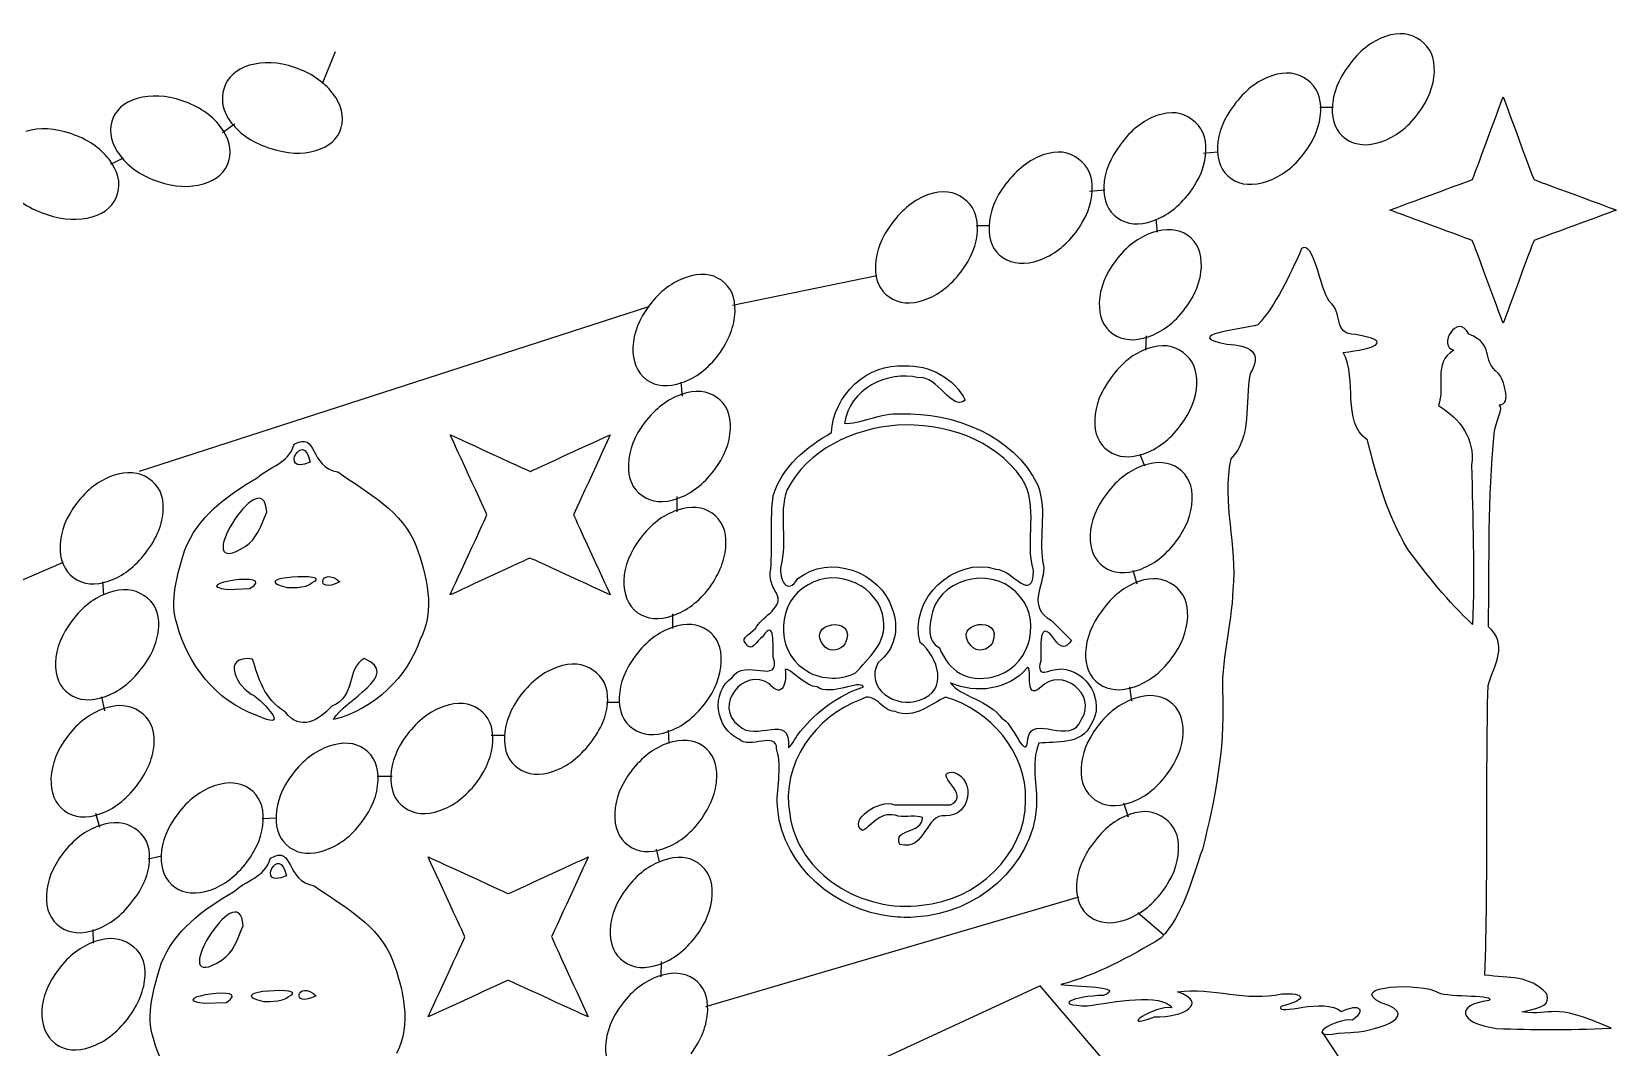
# Model space of a CAD drawing. Extents: x 0 to 11.4, y 1.1 to 23.5.
# Drawn here: x 5.88 to 11.42, y 19.95 to 23.5 of the extents above; entities that cross this region are included whole.
import ezdxf

# ---------------------------------------------------------------- set-up
doc = ezdxf.new("R2010")
doc.units = 0
doc.layers.add('White_Bulbs', color=7, linetype='CONTINUOUS')

msp = doc.modelspace()

# ---------------------------------------------------------------- linework, layer by layer
at = {"layer": 'White_Bulbs', "color": 7}
for points in [[(6.937475, 23.433154), (6.892191, 23.321973)], [(10.379434, 23.240441), (10.427086, 23.240441)], [(6.544293, 23.151645), (6.586121, 23.181989), (6.586121, 23.181989), (6.585056, 23.179831)], [(6.154113, 23.041012), (6.198673, 23.063297)], [(9.972685, 23.078759), (10.022039, 23.083865)], [(9.574446, 22.946009), (9.627204, 22.951115)], [(9.177909, 22.826875), (9.225562, 22.826875)], [(9.805902, 22.849), (9.811007, 22.803048)], [(8.326972, 22.54776), (8.830727, 22.651577)], [(6.254436, 21.967404), (8.034415, 22.54278)], [(9.771864, 22.44054), (9.770162, 22.391184)], [(8.151679, 22.229502), (8.146573, 22.278857)], [(9.74974, 22.026974), (9.766758, 21.986129)], [(8.132958, 21.826147), (8.132958, 21.878907)], [(5.433785, 21.41088), (5.988596, 21.649148)], [(9.725913, 21.621917), (9.739528, 21.574264)], [(6.124746, 21.581072), (6.12815, 21.53512)], [(6.563324, 21.554329), (6.640282, 21.557448)], [(8.117641, 21.417687), (8.117641, 21.468745)], [(9.714, 21.213457), (9.720807, 21.164102)], [(6.121342, 21.179419), (6.131553, 21.130064)], [(7.886186, 21.160698), (7.930435, 21.160698)], [(7.482842, 21.044967), (7.532196, 21.044967)], [(8.105728, 21.016036), (8.102325, 21.061986)], [(7.084603, 20.902006), (7.137361, 20.902006)], [(6.10092, 20.772661), (6.114535, 20.723305)], [(9.693578, 20.808401), (9.708894, 20.759046), (9.708894, 20.759046), (9.707192, 20.760748)], [(6.682961, 20.753939), (6.732315, 20.755641)], [(6.284722, 20.612681), (6.330673, 20.622892)], [(8.071691, 20.602469), (8.061479, 20.646719)], [(9.535303, 20.478229), (8.231667, 20.095298)], [(9.834028, 20.34567), (9.743259, 20.424236)], [(6.090708, 20.365903), (6.09241, 20.318249)], [(8.076796, 20.200817), (8.078498, 20.253577)], [(6.480687, 20.107842), (6.557644, 20.110962)], [(10.485, 19.860659), (10.388391, 20.006464)], [(10.442798, 20.003264), (10.486462, 20.006271)]]:
    msp.add_lwpolyline(points, dxfattribs=at)
for points in [[(6.63885, 23.386246)], [(10.779352, 23.362609)], [(6.246176, 23.270105)], [(10.38219, 23.225145)], [(9.980974, 23.086278)], [(9.583811, 22.948814)], [(9.182596, 22.809948)], [(9.96513, 22.681226)], [(10.9664, 22.628849)], [(8.33534, 22.524855)], [(9.949125, 22.27204)], [(8.319334, 22.115669)], [(6.850057, 21.999322)], [(6.337368, 21.833328)], [(6.698939, 21.824939)], [(9.93328, 21.866988)], [(8.303489, 21.710617)], [(7.759626, 21.599714)], [(6.857515, 21.578041)], [(6.954348, 21.580804)], [(9.917274, 21.457802)], [(6.321362, 21.424142)], [(8.649938, 21.352984)], [(9.159724, 21.358037)], [(8.287484, 21.30143)], [(8.755852, 21.262352)], [(9.237882, 21.249405)], [(7.890321, 21.163966)], [(8.980118, 21.167615)], [(6.764223, 21.125652)], [(8.563485, 21.058035)], [(9.901431, 21.052748)], [(6.305518, 21.019089)], [(7.489106, 21.025101)], [(9.359107, 21.03372)], [(7.087891, 20.886234)], [(8.271639, 20.896377)], [(6.686674, 20.747367)], [(8.91185, 20.66235)], [(6.289512, 20.609904)], [(9.885424, 20.643562)], [(6.76742, 20.552836)], [(8.255633, 20.487191)], [(8.988731, 20.450771)], [(8.880905, 20.411612)], [(6.616302, 20.378452)], [(6.273667, 20.20485)], [(7.73869, 19.398378), (8.0401, 19.416866), (7.139509, 19.011116), (7.367861, 19.023824), (6.586999, 18.593438), (8.126797, 19.099759), (7.979537, 19.138309), (8.894405, 19.453148), (8.730413, 19.525774), (9.65968, 19.867498), (9.401316, 20.168873)], [(6.774877, 20.131554)], [(6.87171, 20.134317)], [(7.682642, 20.124146)], [(8.23979, 20.082139)]]:
    msp.add_lwpolyline(points, close=True, dxfattribs=at)
for points in [[(10.60831, 23.486884), (10.559678, 23.470052), (10.517045, 23.436268), (10.480413, 23.385536)], [(10.731679, 23.472503), (10.698065, 23.498922), (10.656942, 23.503717), (10.60831, 23.486884)], [(10.779352, 23.362609), (10.781293, 23.412208), (10.765401, 23.448839), (10.731679, 23.472503)], [(6.63885, 23.386246), (6.591254, 23.372168), (6.561659, 23.345362), (6.550068, 23.305829)], [(6.795984, 23.378564), (6.738824, 23.397763), (6.686447, 23.400323), (6.63885, 23.386246)], [(6.929045, 23.288775), (6.897497, 23.329435), (6.853144, 23.359365), (6.795984, 23.378564)], [(10.480413, 23.385536), (10.443889, 23.337558), (10.424656, 23.28877), (10.422716, 23.239172)], [(10.211147, 23.34942), (10.159812, 23.331653), (10.115829, 23.297402), (10.079198, 23.24667)], [(10.334517, 23.33504), (10.300903, 23.361459), (10.259779, 23.366253), (10.211147, 23.34942)], [(10.38219, 23.225145), (10.384131, 23.274744), (10.368239, 23.311375), (10.334517, 23.33504)], [(10.721656, 23.216245), (10.758181, 23.264223), (10.777412, 23.313011), (10.779352, 23.362609)], [(6.246176, 23.270105), (6.198579, 23.256026), (6.168984, 23.229221), (6.157393, 23.189688)], [(6.40331, 23.262423), (6.346151, 23.281622), (6.293773, 23.284182), (6.246176, 23.270105)], [(6.536371, 23.172634), (6.504823, 23.213294), (6.460469, 23.243224), (6.40331, 23.262423)], [(6.550068, 23.305829), (6.535832, 23.265514), (6.544488, 23.225026), (6.576035, 23.184366)], [(6.958977, 23.168485), (6.970569, 23.208018), (6.960592, 23.248114), (6.929045, 23.288775)], [(10.966411, 23.131786), (10.995563, 23.210973), (11.019591, 23.27576), (11.019802, 23.275758)], [(11.019802, 23.275758), (11.020022, 23.275756), (11.044046, 23.210932), (11.073202, 23.131702)], [(9.809931, 23.210553), (9.761299, 23.193721), (9.718667, 23.159938), (9.682035, 23.109206)], [(9.933301, 23.196173), (9.899687, 23.222592), (9.858564, 23.227386), (9.809931, 23.210553)], [(10.079198, 23.24667), (10.042673, 23.198692), (10.023441, 23.149904), (10.021501, 23.100306)], [(10.324493, 23.078781), (10.361017, 23.126759), (10.38025, 23.175547), (10.38219, 23.225145)], [(10.422716, 23.239172), (10.420776, 23.189574), (10.436667, 23.152942), (10.470389, 23.129277)], [(10.593922, 23.11903), (10.642553, 23.135862), (10.685131, 23.168268), (10.721656, 23.216245)], [(6.014603, 23.147454), (5.957443, 23.166653), (5.905065, 23.169213), (5.857468, 23.155136)], [(6.157393, 23.189688), (6.145801, 23.150155), (6.155779, 23.110058), (6.187327, 23.069398)], [(6.566304, 23.052344), (6.577895, 23.091877), (6.567917, 23.131973), (6.536371, 23.172634)], [(6.576035, 23.184366), (6.607582, 23.143705), (6.653257, 23.114167), (6.713061, 23.09575)], [(6.870195, 23.088069), (6.917792, 23.102147), (6.947386, 23.128952), (6.958977, 23.168485)], [(9.980974, 23.086278), (9.982914, 23.135877), (9.967023, 23.172508), (9.933301, 23.196173)], [(6.147663, 23.057666), (6.116116, 23.098327), (6.071762, 23.128256), (6.014603, 23.147454)], [(6.713061, 23.09575), (6.77022, 23.076551), (6.822598, 23.073991), (6.870195, 23.088069)], [(9.682035, 23.109206), (9.645511, 23.061228), (9.626278, 23.01244), (9.624338, 22.962842)], [(10.021501, 23.100306), (10.019561, 23.050708), (10.035452, 23.014076), (10.069173, 22.990412)], [(10.470389, 23.129277), (10.504112, 23.105614), (10.545289, 23.102197), (10.593922, 23.11903)], [(10.912825, 22.987228), (10.913138, 22.98755), (10.937258, 23.052599), (10.966411, 23.131786)], [(11.073202, 23.131702), (11.112551, 23.024781), (11.126615, 22.987411), (11.127767, 22.986717)], [(6.177596, 22.937376), (6.189188, 22.976909), (6.17921, 23.017006), (6.147663, 23.057666)], [(6.187327, 23.069398), (6.218874, 23.028737), (6.263227, 22.998807), (6.320386, 22.979609)], [(6.477521, 22.971928), (6.525118, 22.986006), (6.554712, 23.012811), (6.566304, 23.052344)], [(9.412769, 23.07309), (9.364137, 23.056258), (9.320154, 23.022007), (9.28082, 22.970339)], [(9.536138, 23.058709), (9.502524, 23.085128), (9.461401, 23.089923), (9.412769, 23.07309)], [(9.583811, 22.948814), (9.585751, 22.998413), (9.56986, 23.035044), (9.536138, 23.058709)], [(9.923277, 22.939914), (9.959802, 22.987892), (9.979034, 23.03668), (9.980974, 23.086278)], [(10.196757, 22.981566), (10.24539, 22.998398), (10.287968, 23.030804), (10.324493, 23.078781)], [(10.069173, 22.990412), (10.102896, 22.966747), (10.145424, 22.963798), (10.196757, 22.981566)], [(10.768286, 22.933656), (10.847461, 22.9628), (10.912504, 22.986908), (10.912825, 22.987228)], [(11.127767, 22.986717), (11.128621, 22.986207), (11.19366, 22.962132), (11.272297, 22.933223)], [(5.794653, 22.953256), (5.8262, 22.912595), (5.871875, 22.883057), (5.93168, 22.864641)], [(6.088814, 22.85696), (6.136411, 22.871037), (6.166005, 22.897842), (6.177596, 22.937376)], [(6.320386, 22.979609), (6.377546, 22.96041), (6.429924, 22.95785), (6.477521, 22.971928)], [(9.011554, 22.934223), (8.962921, 22.917391), (8.920289, 22.883609), (8.883657, 22.832876)], [(9.134922, 22.919842), (9.101308, 22.946261), (9.060185, 22.951056), (9.011554, 22.934223)], [(9.28082, 22.970339), (9.244295, 22.922361), (9.225063, 22.873573), (9.223123, 22.823975)], [(9.526114, 22.80245), (9.562638, 22.850428), (9.581871, 22.899216), (9.583811, 22.948814)], [(9.624338, 22.962842), (9.622398, 22.913244), (9.638289, 22.876612), (9.672011, 22.852947)], [(9.795543, 22.8427), (9.844175, 22.859532), (9.886754, 22.891938), (9.923277, 22.939914)], [(10.624333, 22.880278), (10.624335, 22.880497), (10.689109, 22.904511), (10.768286, 22.933656)], [(11.272297, 22.933223), (11.350934, 22.904315), (11.415272, 22.880491), (11.415271, 22.880278)], [(9.182596, 22.809948), (9.184536, 22.859547), (9.168645, 22.896178), (9.134922, 22.919842)], [(10.76731, 22.827334), (10.688675, 22.85624), (10.624334, 22.880064), (10.624333, 22.880278)], [(11.415271, 22.880278), (11.415268, 22.880058), (11.350931, 22.85624), (11.272296, 22.827334)], [(5.93168, 22.864641), (5.988839, 22.845442), (6.041217, 22.842882), (6.088814, 22.85696)], [(8.883657, 22.832876), (8.847133, 22.784898), (8.827901, 22.73611), (8.82596, 22.686512)], [(9.223123, 22.823975), (9.221183, 22.774377), (9.237074, 22.737746), (9.270796, 22.714082)], [(9.672011, 22.852947), (9.705733, 22.829284), (9.746911, 22.825867), (9.795543, 22.8427)], [(9.917457, 22.79112), (9.883735, 22.814784), (9.842558, 22.818201), (9.793925, 22.801368)], [(10.911835, 22.77384), (10.910981, 22.774361), (10.845947, 22.798427), (10.76731, 22.827334)], [(11.272296, 22.827334), (11.193659, 22.798428), (11.128618, 22.774354), (11.127759, 22.773835)], [(9.124899, 22.663584), (9.161423, 22.711562), (9.180656, 22.76035), (9.182596, 22.809948)], [(9.39838, 22.705236), (9.447012, 22.722068), (9.48959, 22.754473), (9.526114, 22.80245)], [(9.793925, 22.801368), (9.745293, 22.784536), (9.702715, 22.75213), (9.666191, 22.704153)], [(9.96513, 22.681226), (9.96707, 22.730824), (9.95118, 22.767456), (9.917457, 22.79112)], [(10.411636, 22.561934), (10.379111, 22.608032), (10.358434, 22.776393), (10.315622, 22.745594)], [(10.9664, 22.628849), (10.927216, 22.735312), (10.912978, 22.773147), (10.911835, 22.77384)], [(11.127759, 22.773835), (11.126591, 22.773137), (11.112673, 22.736134), (11.073194, 22.628846)], [(9.270796, 22.714082), (9.30722, 22.691352), (9.349748, 22.688403), (9.39838, 22.705236)], [(10.315622, 22.745594), (10.273294, 22.648917), (10.223838, 22.546192), (10.162511, 22.478921)], [(8.287666, 22.634748), (8.253945, 22.658413), (8.212768, 22.661829), (8.164136, 22.644997)], [(8.82596, 22.686512), (8.82402, 22.636914), (8.839911, 22.600283), (8.873634, 22.576618)], [(8.997165, 22.56637), (9.045797, 22.583202), (9.088375, 22.615607), (9.124899, 22.663584)], [(9.666191, 22.704153), (9.629666, 22.656175), (9.610434, 22.607387), (9.608494, 22.557789)], [(9.907434, 22.534862), (9.943958, 22.58284), (9.96319, 22.631628), (9.96513, 22.681226)], [(8.164136, 22.644997), (8.115503, 22.628165), (8.072925, 22.595759), (8.0364, 22.547781)], [(8.33534, 22.524855), (8.33728, 22.574453), (8.321388, 22.611084), (8.287666, 22.634748)], [(11.019802, 22.484798), (11.019583, 22.484801), (10.995558, 22.549619), (10.9664, 22.628849)], [(11.073194, 22.628846), (11.044042, 22.549621), (11.020016, 22.484799), (11.019802, 22.484798)], [(8.0364, 22.547781), (7.999875, 22.499804), (7.980643, 22.451016), (7.978703, 22.401417)], [(8.873634, 22.576618), (8.907356, 22.552953), (8.948533, 22.549537), (8.997165, 22.56637)], [(9.608494, 22.557789), (9.606554, 22.50819), (9.622445, 22.471559), (9.656167, 22.447895)], [(10.503672, 22.445759), (10.42241, 22.444337), (10.463492, 22.522473), (10.411636, 22.561934)], [(8.277481, 22.374358), (8.314113, 22.425091), (8.3334, 22.475257), (8.33534, 22.524855)], [(9.779698, 22.437646), (9.828331, 22.454479), (9.870909, 22.486884), (9.907434, 22.534862)], [(10.900442, 22.4465), (10.858483, 22.525526), (10.790145, 22.403186), (10.846951, 22.390176)], [(9.656167, 22.447895), (9.689889, 22.424231), (9.731066, 22.420814), (9.779698, 22.437646)], [(10.162511, 22.478921), (10.109411, 22.463448), (9.889089, 22.443955), (10.05423, 22.411394)], [(10.460869, 22.382425), (10.569023, 22.395006), (10.641655, 22.42148), (10.503672, 22.445759)], [(11.004135, 22.308953), (10.938395, 22.360698), (10.994236, 22.408425), (10.900442, 22.4465)], [(7.978703, 22.401417), (7.976763, 22.35182), (7.9926, 22.313811), (8.026214, 22.287391)], [(8.149746, 22.277144), (8.198378, 22.293976), (8.240957, 22.32638), (8.277481, 22.374358)], [(9.778082, 22.396315), (9.72945, 22.379483), (9.686817, 22.3457), (9.650185, 22.294967)], [(9.901451, 22.381934), (9.867837, 22.408354), (9.826714, 22.413148), (9.778082, 22.396315)], [(9.949125, 22.27204), (9.951065, 22.321638), (9.935174, 22.35827), (9.901451, 22.381934)], [(10.05423, 22.411394), (10.13229, 22.406248), (10.181145, 22.38685), (10.135965, 22.308567)], [(10.545196, 22.07599), (10.452168, 22.144522), (10.513895, 22.286266), (10.460869, 22.382425)], [(10.846951, 22.390176), (10.772045, 22.344926), (10.818837, 22.262752), (10.793795, 22.197024)], [(8.672907, 22.102355), (8.677685, 22.232194), (8.797351, 22.346303), (8.928757, 22.335408)], [(8.977007, 22.294197), (8.866357, 22.321292), (8.73475, 22.253521), (8.717859, 22.135365)], [(8.928757, 22.335408), (9.012311, 22.340913), (9.104454, 22.291512), (9.139542, 22.21614)], [(8.026214, 22.287391), (8.059936, 22.263727), (8.101114, 22.260311), (8.149746, 22.277144)], [(9.139542, 22.21614), (9.091466, 22.174281), (9.045154, 22.304218), (8.977007, 22.294197)], [(9.650185, 22.294967), (9.61366, 22.24699), (9.594428, 22.198202), (9.592488, 22.148603)], [(9.891428, 22.125676), (9.927952, 22.173654), (9.947184, 22.222442), (9.949125, 22.27204)], [(10.135965, 22.308567), (10.11403, 22.204316), (10.145785, 22.089779), (10.067581, 22.010306)], [(11.005985, 22.199515), (11.052435, 22.197754), (11.019505, 22.292367), (11.004135, 22.308953)], [(8.14813, 22.235811), (8.099497, 22.218979), (8.056919, 22.186574), (8.020394, 22.138596)], [(8.27166, 22.225563), (8.237939, 22.249228), (8.196762, 22.252644), (8.14813, 22.235811)], [(8.319334, 22.115669), (8.321274, 22.165267), (8.305382, 22.201899), (8.27166, 22.225563)], [(8.717859, 22.135365), (8.76634, 22.128836), (8.848198, 22.174613), (8.913892, 22.167964)], [(8.913892, 22.167964), (9.099065, 22.173373), (9.309481, 22.094428), (9.393157, 21.918506)], [(10.793795, 22.197024), (10.870017, 22.151145), (10.921879, 22.079406), (10.909488, 21.989889)], [(10.988522, 22.09879), (10.991795, 22.140128), (11.023765, 22.188994), (11.005985, 22.199515)], [(6.850057, 21.999322), (6.828466, 22.119384), (6.737401, 21.949771), (6.850057, 21.999322)], [(6.795107, 22.061605), (6.878288, 22.109487), (6.845613, 21.979861), (6.947657, 21.965112)], [(8.020394, 22.138596), (7.983869, 22.090619), (7.964637, 22.041831), (7.962697, 21.992232)], [(8.261637, 21.969305), (8.298161, 22.017282), (8.317394, 22.066071), (8.319334, 22.115669)], [(8.468833, 21.883236), (8.499877, 21.982298), (8.584987, 22.053584), (8.672907, 22.102355)], [(8.901849, 22.128387), (8.750133, 22.11727), (8.58794, 22.042294), (8.516589, 21.901783)], [(9.337552, 21.942224), (9.243325, 22.080323), (9.063317, 22.137821), (8.901849, 22.128387)], [(9.592488, 22.148603), (9.590548, 22.099005), (9.606439, 22.062374), (9.640162, 22.038709)], [(9.763692, 22.028461), (9.812324, 22.045294), (9.854903, 22.077698), (9.891428, 22.125676)], [(10.968294, 21.424071), (10.971763, 21.649058), (10.966477, 21.874814), (10.988522, 22.09879)], [(6.665692, 21.943909), (6.70905, 21.986442), (6.772871, 21.99098), (6.795107, 22.061605)], [(7.404114, 21.955452), (7.368756, 22.03207), (7.339954, 22.094881), (7.340105, 22.095029)], [(7.340105, 22.095029), (7.340261, 22.095181), (7.403077, 22.066315), (7.479706, 22.030886)], [(7.76083, 22.031247), (7.836885, 22.06639), (7.899233, 22.095021), (7.899383, 22.094869)], [(7.899383, 22.094869), (7.899535, 22.094712), (7.870867, 22.032384), (7.835681, 21.956349)], [(10.685514, 21.696571), (10.615171, 21.81374), (10.579124, 21.945819), (10.545196, 22.07599)], [(6.698939, 21.824939), (6.687072, 22.01527), (6.414972, 21.571938), (6.625949, 21.705793)], [(7.479706, 22.030886), (7.583119, 21.983077), (7.619484, 21.966588), (7.620789, 21.966911)], [(7.620789, 21.966911), (7.621754, 21.96715), (7.684775, 21.996103), (7.76083, 22.031247)], [(7.962697, 21.992232), (7.960757, 21.942634), (7.976648, 21.906003), (8.01037, 21.882338)], [(9.762075, 21.987129), (9.713444, 21.970297), (9.670865, 21.937892), (9.634341, 21.889914)], [(9.640162, 22.038709), (9.673883, 22.015045), (9.71506, 22.011629), (9.763692, 22.028461)], [(9.885608, 21.976881), (9.851886, 22.000546), (9.810708, 22.003961), (9.762075, 21.987129)], [(10.067581, 22.010306), (10.03657, 21.858332), (10.090733, 21.706794), (10.075289, 21.553864)], [(10.909488, 21.989889), (10.913049, 21.804069), (10.920093, 21.617934), (10.913153, 21.432192)], [(6.162111, 21.952067), (6.11348, 21.935235), (6.070901, 21.90283), (6.034377, 21.854853)], [(6.285642, 21.941819), (6.25192, 21.965483), (6.210743, 21.968899), (6.162111, 21.952067)], [(6.337368, 21.833328), (6.339308, 21.882926), (6.322066, 21.91909), (6.285642, 21.941819)], [(6.413022, 21.693123), (6.456168, 21.805271), (6.559317, 21.884269), (6.665692, 21.943909)], [(6.947657, 21.965112), (7.051582, 21.891617), (7.17468, 21.827566), (7.221046, 21.705216)], [(7.468398, 21.815324), (7.468391, 21.815771), (7.439469, 21.878834), (7.404114, 21.955452)], [(7.835681, 21.956349), (7.800494, 21.880313), (7.771509, 21.817306), (7.771267, 21.816332)], [(8.133902, 21.87209), (8.182534, 21.888923), (8.225113, 21.921327), (8.261637, 21.969305)], [(9.378482, 21.62003), (9.347491, 21.725363), (9.399797, 21.844633), (9.337552, 21.942224)], [(9.93328, 21.866988), (9.93522, 21.916586), (9.919329, 21.953217), (9.885608, 21.976881)], [(8.01037, 21.882338), (8.044092, 21.858673), (8.085269, 21.855258), (8.133902, 21.87209)], [(8.460125, 21.625195), (8.466544, 21.71104), (8.458014, 21.797859), (8.468833, 21.883236)], [(8.516589, 21.901783), (8.487125, 21.816234), (8.519183, 21.72151), (8.494948, 21.634804)], [(9.393157, 21.918506), (9.428994, 21.826146), (9.391556, 21.725235), (9.414809, 21.630683)], [(9.634341, 21.889914), (9.597817, 21.841937), (9.578584, 21.793149), (9.576644, 21.74355)], [(6.034377, 21.854853), (5.997852, 21.806875), (5.97862, 21.758087), (5.97668, 21.708489)], [(6.275457, 21.681428), (6.314791, 21.733097), (6.335428, 21.78373), (6.337368, 21.833328)], [(6.625949, 21.705793), (6.663208, 21.731679), (6.678599, 21.774038), (6.698939, 21.824939)], [(8.132285, 21.830759), (8.083653, 21.813926), (8.041074, 21.781521), (8.00455, 21.733543)], [(8.255817, 21.82051), (8.222094, 21.844174), (8.180917, 21.847591), (8.132285, 21.830759)], [(8.303489, 21.710617), (8.305429, 21.760215), (8.289538, 21.796846), (8.255817, 21.82051)], [(9.875583, 21.720624), (9.912108, 21.768601), (9.93134, 21.817389), (9.93328, 21.866988)], [(7.404035, 21.675254), (7.439434, 21.751839), (7.468398, 21.814871), (7.468398, 21.815324)], [(7.771267, 21.816332), (7.770934, 21.815013), (7.787247, 21.779001), (7.835165, 21.675207)], [(8.00455, 21.733543), (7.968026, 21.685565), (7.948794, 21.636777), (7.946853, 21.587179)], [(8.245631, 21.560119), (8.282263, 21.610852), (8.301549, 21.661018), (8.303489, 21.710617)], [(9.576644, 21.74355), (9.574704, 21.693952), (9.590595, 21.657321), (9.624317, 21.633657)], [(9.747848, 21.623408), (9.796481, 21.64024), (9.839059, 21.672646), (9.875583, 21.720624)], [(5.97668, 21.708489), (5.97474, 21.65889), (5.990577, 21.620881), (6.024191, 21.594461)], [(6.147722, 21.584213), (6.196354, 21.601046), (6.238932, 21.633451), (6.275457, 21.681428)], [(6.385575, 21.431476), (6.357906, 21.509905), (6.38722, 21.611299), (6.413022, 21.693123)], [(7.221046, 21.705216), (7.25922, 21.603075), (7.287921, 21.481315), (7.235383, 21.379466)], [(7.339948, 21.535735), (7.339796, 21.535893), (7.368634, 21.598667), (7.404035, 21.675254)], [(7.618539, 21.663693), (7.617568, 21.663452), (7.554556, 21.634506), (7.478502, 21.599362)], [(7.759626, 21.599714), (7.656653, 21.647316), (7.619838, 21.664011), (7.618539, 21.663693)], [(7.835165, 21.675207), (7.870549, 21.598562), (7.899377, 21.535729), (7.899226, 21.535578)], [(8.555372, 21.592426), (8.665285, 21.679465), (8.842714, 21.617847), (8.884222, 21.487025)], [(8.982032, 21.369405), (8.940466, 21.518658), (9.100715, 21.670996), (9.247286, 21.625681)], [(10.913153, 21.432192), (10.828075, 21.510902), (10.752848, 21.604374), (10.685514, 21.696571)], [(6.640282, 21.557448), (6.745269, 21.62293), (6.412249, 21.570727), (6.563324, 21.554329)], [(6.857515, 21.578041), (6.947341, 21.615483), (6.609641, 21.597278), (6.770679, 21.561027)], [(6.954348, 21.580804), (6.88854, 21.640833), (6.861544, 21.5326), (6.954348, 21.580804)], [(7.478502, 21.599362), (7.402449, 21.564218), (7.3401, 21.535584), (7.339948, 21.535735)], [(7.899226, 21.535578), (7.89907, 21.535426), (7.836257, 21.564286), (7.759626, 21.599714)], [(8.479742, 21.540972), (8.464284, 21.567211), (8.452713, 21.59433), (8.460125, 21.625195)], [(8.494948, 21.634804), (8.488719, 21.589191), (8.517432, 21.53069), (8.555372, 21.592426)], [(8.854301, 21.446624), (8.842008, 21.567184), (8.691486, 21.632256), (8.591105, 21.570943)], [(9.332736, 21.527826), (9.254031, 21.634935), (9.062541, 21.605748), (9.025437, 21.476371)], [(9.247286, 21.625681), (9.304958, 21.623126), (9.375806, 21.50298), (9.378482, 21.62003)], [(9.414809, 21.630683), (9.412768, 21.561626), (9.355196, 21.492653), (9.441151, 21.446138)], [(9.624317, 21.633657), (9.658039, 21.609992), (9.699216, 21.606576), (9.747848, 21.623408)], [(9.869602, 21.567695), (9.835987, 21.594115), (9.794863, 21.598909), (9.746231, 21.582076)], [(6.146105, 21.542881), (6.097474, 21.526049), (6.054895, 21.493644), (6.01837, 21.445667)], [(6.024191, 21.594461), (6.057913, 21.570797), (6.09909, 21.567381), (6.147722, 21.584213)], [(6.269636, 21.532633), (6.235914, 21.556297), (6.194737, 21.559713), (6.146105, 21.542881)], [(6.770679, 21.561027), (6.770679, 21.561027), (6.836336, 21.556611), (6.857515, 21.578041)], [(7.946853, 21.587179), (7.944913, 21.537581), (7.96075, 21.499572), (7.994364, 21.473152)], [(8.117897, 21.462904), (8.166529, 21.479736), (8.209107, 21.512141), (8.245631, 21.560119)], [(8.591105, 21.570943), (8.48245, 21.514658), (8.473343, 21.343863), (8.576132, 21.276375)], [(9.746231, 21.582076), (9.697599, 21.565244), (9.654967, 21.531462), (9.618335, 21.480728)], [(9.917274, 21.457802), (9.919214, 21.5074), (9.903323, 21.544031), (9.869602, 21.567695)], [(10.075289, 21.553864), (10.071496, 21.426273), (10.030493, 21.302498), (10.039923, 21.173968)], [(6.321362, 21.424142), (6.323302, 21.47374), (6.30606, 21.509904), (6.269636, 21.532633)], [(8.412034, 21.42563), (8.432421, 21.459801), (8.509747, 21.495067), (8.479742, 21.540972)], [(9.237882, 21.249405), (9.357893, 21.274463), (9.410546, 21.434867), (9.332736, 21.527826)], [(6.01837, 21.445667), (5.981847, 21.397689), (5.962614, 21.348901), (5.960674, 21.299302)], [(7.994364, 21.473152), (8.028087, 21.449488), (8.069264, 21.446072), (8.117897, 21.462904)], [(8.239811, 21.411325), (8.206088, 21.434989), (8.164911, 21.438405), (8.116279, 21.421573)], [(8.469204, 21.317859), (8.465846, 21.354508), (8.477667, 21.457686), (8.431196, 21.389084)], [(8.649938, 21.352984), (8.568068, 21.438804), (8.771666, 21.470094), (8.719626, 21.363583)], [(8.755852, 21.262352), (8.800024, 21.310364), (8.868127, 21.372067), (8.854301, 21.446624)], [(8.884222, 21.487025), (8.911137, 21.418323), (8.894491, 21.342863), (8.835206, 21.299459)], [(9.025437, 21.476371), (9.01532, 21.432934), (9.002764, 21.375316), (9.049474, 21.350231)], [(9.159724, 21.358037), (9.087766, 21.439578), (9.276124, 21.468346), (9.235086, 21.368211)], [(9.452998, 21.378462), (9.393755, 21.461457), (9.405753, 21.349351), (9.403538, 21.303804)], [(9.441151, 21.446138), (9.464231, 21.422584), (9.487697, 21.399412), (9.510958, 21.376037)], [(9.618335, 21.480728), (9.581811, 21.43275), (9.562579, 21.383962), (9.560639, 21.334364)], [(9.859577, 21.311438), (9.896102, 21.359415), (9.915334, 21.408203), (9.917274, 21.457802)], [(6.259612, 21.276375), (6.298839, 21.325288), (6.319422, 21.374544), (6.321362, 21.424142)], [(6.664286, 21.113441), (6.517691, 21.165951), (6.422983, 21.295007), (6.385575, 21.431476)], [(7.235383, 21.379466), (7.189752, 21.249296), (7.077175, 21.135911), (6.931998, 21.099237)], [(8.116279, 21.421573), (8.067647, 21.40474), (8.025068, 21.372335), (7.988544, 21.324357)], [(8.287484, 21.30143), (8.289424, 21.351029), (8.273533, 21.38766), (8.239811, 21.411325)], [(8.373185, 21.365707), (8.348771, 21.385359), (8.402517, 21.405685), (8.412034, 21.42563)], [(8.431196, 21.389084), (8.411892, 21.375549), (8.392766, 21.331017), (8.373185, 21.365707)], [(9.510958, 21.376037), (9.491457, 21.345356), (9.472155, 21.349162), (9.452998, 21.378462)], [(10.966881, 21.219068), (10.990297, 21.295308), (11.038809, 21.361015), (10.968294, 21.424071)], [(6.649614, 21.310743), (6.536023, 21.327757), (6.593743, 21.208908), (6.656405, 21.182187)], [(7.988544, 21.324357), (7.95202, 21.276379), (7.932787, 21.227591), (7.930847, 21.177993)], [(8.719626, 21.363583), (8.704437, 21.341894), (8.67062, 21.334341), (8.649938, 21.352984)], [(8.980118, 21.167615), (9.0849, 21.199771), (9.044921, 21.319127), (8.982032, 21.369405)], [(9.049474, 21.350231), (9.084026, 21.269294), (9.146002, 21.225968), (9.237882, 21.249405)], [(9.235086, 21.368211), (9.220965, 21.340307), (9.179689, 21.33236), (9.159724, 21.358037)], [(9.560639, 21.334364), (9.558698, 21.284766), (9.574589, 21.248135), (9.608311, 21.224471)], [(5.960674, 21.299302), (5.958733, 21.249704), (5.974625, 21.213073), (6.008347, 21.189408)], [(6.131878, 21.17916), (6.18051, 21.195993), (6.223088, 21.228397), (6.259612, 21.276375)], [(6.764223, 21.125652), (6.688455, 21.171768), (6.669395, 21.244305), (6.649614, 21.310743)], [(7.03975, 21.312497), (6.973865, 21.278864), (7.014655, 21.181738), (6.925813, 21.145845)], [(6.931998, 21.099237), (6.966104, 21.167181), (7.174661, 21.25624), (7.03975, 21.312497)], [(7.715065, 21.282706), (7.666432, 21.265873), (7.623853, 21.233469), (7.587329, 21.185491)], [(7.838595, 21.272458), (7.804873, 21.296122), (7.763697, 21.299538), (7.715065, 21.282706)], [(7.890321, 21.163966), (7.892261, 21.213565), (7.875019, 21.249729), (7.838595, 21.272458)], [(8.229787, 21.155066), (8.266311, 21.203044), (8.285543, 21.251832), (8.287484, 21.30143)], [(8.455978, 21.224215), (8.365847, 21.286899), (8.257753, 21.145386), (8.348123, 21.078521)], [(8.325815, 21.247123), (8.367708, 21.316986), (8.498376, 21.216114), (8.469204, 21.317859)], [(8.51021, 21.274796), (8.517263, 21.233418), (8.503017, 21.168016), (8.455978, 21.224215)], [(8.622033, 21.213371), (8.580812, 21.213263), (8.527161, 21.281803), (8.51021, 21.274796)], [(8.576132, 21.276375), (8.625987, 21.238929), (8.700838, 21.234412), (8.755852, 21.262352)], [(8.835206, 21.299459), (8.788061, 21.207095), (8.89731, 21.136434), (8.980118, 21.167615)], [(9.354574, 21.278502), (9.289857, 21.202496), (9.17707, 21.18843), (9.088622, 21.227655)], [(9.404088, 21.213089), (9.341191, 21.155028), (9.378556, 21.304706), (9.354574, 21.278502)], [(9.403538, 21.303804), (9.386439, 21.238335), (9.431378, 21.276755), (9.475429, 21.276507)], [(9.546418, 21.100801), (9.603289, 21.187165), (9.475266, 21.286541), (9.404088, 21.213089)], [(9.475429, 21.276507), (9.56633, 21.27268), (9.630312, 21.162675), (9.580557, 21.083611)], [(9.731842, 21.214222), (9.780475, 21.231054), (9.823053, 21.26346), (9.859577, 21.311438)], [(8.349428, 21.030878), (8.266205, 21.068237), (8.249404, 21.194049), (8.325815, 21.247123)], [(8.563485, 21.058036), (8.621202, 21.129346), (8.6978, 21.184687), (8.784922, 21.214154)], [(8.784922, 21.214154), (8.76968, 21.240578), (8.670989, 21.179509), (8.622033, 21.213371)], [(9.088622, 21.227655), (9.118534, 21.183264), (9.227929, 21.164353), (9.268636, 21.102651)], [(9.608311, 21.224471), (9.642033, 21.200806), (9.68321, 21.19739), (9.731842, 21.214222)], [(10.956094, 20.206544), (10.967523, 20.543749), (10.958903, 20.881621), (10.966881, 21.219068)], [(6.008347, 21.189408), (6.042069, 21.165744), (6.083246, 21.162328), (6.131878, 21.17916)], [(6.656405, 21.182187), (6.704752, 21.14242), (6.77783, 21.061114), (6.664286, 21.113441)], [(7.441433, 21.134994), (7.407711, 21.158658), (7.366533, 21.162074), (7.317901, 21.145242)], [(7.587329, 21.185491), (7.550804, 21.137513), (7.531572, 21.088725), (7.529632, 21.039127)], [(7.828571, 21.016199), (7.867798, 21.065113), (7.888381, 21.114368), (7.890321, 21.163966)], [(7.930847, 21.177993), (7.928907, 21.128395), (7.944798, 21.091763), (7.97852, 21.0681)], [(8.102052, 21.057852), (8.150684, 21.074684), (8.193262, 21.107089), (8.229787, 21.155066)], [(8.776566, 21.169357), (8.615818, 21.113272), (8.495106, 20.942947), (8.526443, 20.769925)], [(8.894624, 21.127475), (8.846544, 21.127507), (8.823674, 21.203278), (8.776566, 21.169357)], [(9.071406, 21.178297), (9.022518, 21.155276), (8.961309, 21.099654), (8.894624, 21.127475)], [(9.350868, 20.8183), (9.355095, 20.985783), (9.227297, 21.131513), (9.071406, 21.178297)], [(9.730226, 21.17289), (9.681593, 21.156058), (9.639015, 21.123653), (9.602491, 21.075676)], [(9.853757, 21.162643), (9.820036, 21.186307), (9.778858, 21.189723), (9.730226, 21.17289)], [(9.901431, 21.052748), (9.903371, 21.102347), (9.887479, 21.138979), (9.853757, 21.162643)], [(10.039923, 21.173968), (10.045877, 20.995542), (10.01327, 20.818227), (9.968578, 20.645647)], [(6.130261, 21.137829), (6.081629, 21.120996), (6.039051, 21.088591), (6.002527, 21.040613)], [(6.253792, 21.12758), (6.22007, 21.151245), (6.178893, 21.154661), (6.130261, 21.137829)], [(6.305518, 21.019089), (6.307458, 21.068687), (6.290216, 21.104851), (6.253792, 21.12758)], [(6.925813, 21.145845), (6.880921, 21.096601), (6.816809, 21.056916), (6.764223, 21.125652)], [(7.317901, 21.145242), (7.269269, 21.128409), (7.226691, 21.096005), (7.190167, 21.048027)], [(7.489106, 21.025101), (7.491046, 21.074699), (7.475155, 21.11133), (7.441433, 21.134994)], [(8.348123, 21.078521), (8.40691, 21.017327), (8.5326, 21.129396), (8.522213, 21.00064)], [(9.268636, 21.102651), (9.301066, 21.097952), (9.355437, 20.939115), (9.359107, 21.03372)], [(9.359107, 21.03372), (9.374098, 21.12367), (9.509668, 21.002703), (9.546418, 21.100801)], [(7.190167, 21.048027), (7.153642, 21.000049), (7.13441, 20.951261), (7.13247, 20.901663)], [(7.97852, 21.0681), (8.012242, 21.044435), (8.053419, 21.041019), (8.102052, 21.057852)], [(8.480695, 20.996739), (8.48158, 21.060811), (8.385902, 20.994753), (8.349428, 21.030878)], [(8.522213, 21.00064), (8.539844, 21.015123), (8.547985, 21.040798), (8.563485, 21.058035)], [(9.580557, 21.083611), (9.546454, 21.008513), (9.456185, 21.024427), (9.397349, 21.016786)], [(9.602491, 21.075676), (9.565966, 21.027698), (9.546734, 20.97891), (9.544794, 20.929312)], [(9.843734, 20.906385), (9.880258, 20.954362), (9.899491, 21.00315), (9.901431, 21.052748)], [(6.002527, 21.040613), (5.966002, 20.992636), (5.94677, 20.943848), (5.94483, 20.894249)], [(6.243606, 20.867189), (6.282941, 20.918857), (6.303578, 20.96949), (6.305518, 21.019089)], [(6.916686, 21.006376), (6.868054, 20.989542), (6.825476, 20.957138), (6.788951, 20.909161)], [(7.040217, 20.996128), (7.006495, 21.019792), (6.965318, 21.023208), (6.916686, 21.006376)], [(7.087891, 20.886234), (7.089831, 20.935832), (7.07394, 20.972463), (7.040217, 20.996128)], [(7.431409, 20.878737), (7.467933, 20.926714), (7.487166, 20.975502), (7.489106, 21.025101)], [(7.529632, 21.039127), (7.527692, 20.989529), (7.543583, 20.952897), (7.577305, 20.929233)], [(7.700837, 20.918985), (7.749468, 20.935818), (7.792047, 20.968223), (7.828571, 21.016199)], [(8.100436, 21.016519), (8.051803, 20.999687), (8.009224, 20.967282), (7.9727, 20.919305)], [(8.223966, 21.006271), (8.190244, 21.029936), (8.149068, 21.033352), (8.100436, 21.016519)], [(8.271639, 20.896377), (8.273579, 20.945975), (8.257688, 20.982607), (8.223966, 21.006271)], [(8.484615, 20.784847), (8.476141, 20.855917), (8.503264, 20.926744), (8.480695, 20.996739)], [(9.397349, 21.016786), (9.367403, 20.94483), (9.393263, 20.870567), (9.389045, 20.796677)], [(5.94483, 20.894249), (5.94289, 20.844652), (5.958727, 20.806643), (5.992341, 20.780222)], [(6.639002, 20.857261), (6.605279, 20.880926), (6.564102, 20.884341), (6.51547, 20.867509)], [(6.788951, 20.909161), (6.752426, 20.861183), (6.733194, 20.812395), (6.731254, 20.762797)], [(7.030194, 20.73987), (7.066718, 20.787847), (7.085951, 20.836635), (7.087891, 20.886234)], [(7.13247, 20.901663), (7.13053, 20.852065), (7.146421, 20.815434), (7.180142, 20.79177)], [(7.303673, 20.781521), (7.352306, 20.798353), (7.394885, 20.830759), (7.431409, 20.878737)], [(7.577305, 20.929233), (7.611027, 20.905569), (7.652204, 20.902153), (7.700837, 20.918985)], [(7.9727, 20.919305), (7.936176, 20.871327), (7.916943, 20.822539), (7.915003, 20.772941)], [(8.213781, 20.74588), (8.250413, 20.796613), (8.269699, 20.846779), (8.271639, 20.896377)], [(9.088901, 20.801929), (9.166476, 20.837603), (9.016019, 20.914105), (9.098273, 20.915851)], [(9.098273, 20.915851), (9.180547, 20.887959), (9.157473, 20.760116), (9.070426, 20.763159)], [(9.544794, 20.929312), (9.542854, 20.879713), (9.558745, 20.843082), (9.592467, 20.819417)], [(9.715998, 20.80917), (9.76463, 20.826002), (9.807209, 20.858408), (9.843734, 20.906385)], [(6.115872, 20.769974), (6.164504, 20.786806), (6.207082, 20.819211), (6.243606, 20.867189)], [(6.51547, 20.867509), (6.466839, 20.850677), (6.42426, 20.818272), (6.387736, 20.770294)], [(6.686674, 20.747367), (6.688614, 20.796965), (6.672723, 20.833596), (6.639002, 20.857261)], [(8.781373, 20.711298), (8.725802, 20.744413), (8.840555, 20.824116), (8.892185, 20.801781)], [(5.992341, 20.780222), (6.026063, 20.756558), (6.06724, 20.753142), (6.115872, 20.769974)], [(6.387736, 20.770294), (6.351212, 20.722316), (6.33198, 20.673528), (6.33004, 20.62393)], [(7.180142, 20.79177), (7.213864, 20.768105), (7.255042, 20.764689), (7.303673, 20.781521)], [(7.915003, 20.772941), (7.913063, 20.723342), (7.9289, 20.685333), (7.962515, 20.658913)], [(8.880905, 20.411612), (8.686974, 20.431484), (8.504469, 20.585534), (8.484615, 20.784847)], [(8.526443, 20.769925), (8.555292, 20.555756), (8.784894, 20.422368), (8.988731, 20.450771)], [(8.905453, 20.761663), (8.845218, 20.783748), (8.816338, 20.732027), (8.781373, 20.711298)], [(8.892185, 20.801781), (8.957757, 20.802058), (9.023329, 20.801875), (9.088901, 20.801929)], [(9.070426, 20.763159), (9.000207, 20.772137), (9.003732, 20.641145), (8.91185, 20.66235)], [(9.389045, 20.796677), (9.375557, 20.584711), (9.177223, 20.421705), (8.971977, 20.409847)], [(8.988731, 20.450771), (9.175943, 20.466494), (9.351338, 20.623821), (9.350868, 20.8183)], [(9.714381, 20.767837), (9.665749, 20.751005), (9.623117, 20.717223), (9.586485, 20.66649)], [(9.592467, 20.819417), (9.626189, 20.795754), (9.667366, 20.792338), (9.715998, 20.80917)], [(9.837751, 20.753456), (9.804137, 20.779876), (9.763014, 20.78467), (9.714381, 20.767837)], [(6.114255, 20.728643), (6.065623, 20.71181), (6.023045, 20.679405), (5.986521, 20.631428)], [(6.237786, 20.718394), (6.204064, 20.742059), (6.162887, 20.745475), (6.114255, 20.728643)], [(6.289512, 20.609904), (6.291452, 20.659502), (6.27421, 20.695665), (6.237786, 20.718394)], [(6.628977, 20.601003), (6.665502, 20.64898), (6.684734, 20.697768), (6.686674, 20.747367)], [(6.731254, 20.762797), (6.729314, 20.713199), (6.745205, 20.676567), (6.778928, 20.652903)], [(6.902458, 20.642655), (6.95109, 20.659487), (6.993668, 20.691892), (7.030194, 20.73987)], [(8.086046, 20.648666), (8.134678, 20.665498), (8.177256, 20.697903), (8.213781, 20.74588)], [(8.91185, 20.66235), (8.88571, 20.722689), (8.989332, 20.696583), (8.990715, 20.757212)], [(8.990715, 20.757212), (8.97266, 20.765276), (8.932209, 20.759095), (8.905453, 20.761663)], [(9.885424, 20.643562), (9.887365, 20.693161), (9.871473, 20.729792), (9.837751, 20.753456)], [(6.76742, 20.552836), (6.745828, 20.672898), (6.654763, 20.503284), (6.76742, 20.552836)], [(6.712469, 20.615118), (6.795651, 20.663001), (6.762975, 20.533374), (6.865019, 20.518625)], [(7.962515, 20.658913), (7.996236, 20.635249), (8.037413, 20.631833), (8.086046, 20.648666)], [(9.586485, 20.66649), (9.54996, 20.618512), (9.530728, 20.569724), (9.528788, 20.520126)], [(5.986521, 20.631428), (5.949996, 20.583451), (5.930764, 20.534662), (5.928824, 20.485064)], [(6.227763, 20.462137), (6.266989, 20.51105), (6.287572, 20.560305), (6.289512, 20.609904)], [(6.33004, 20.62393), (6.3281, 20.574332), (6.34399, 20.5377), (6.377712, 20.514036)], [(6.501243, 20.503788), (6.549875, 20.52062), (6.592453, 20.553025), (6.628977, 20.601003)], [(6.583054, 20.497422), (6.626413, 20.539955), (6.690234, 20.544493), (6.712469, 20.615118)], [(6.778928, 20.652903), (6.812649, 20.629238), (6.853826, 20.625822), (6.902458, 20.642655)], [(7.327129, 20.479885), (7.291771, 20.556503), (7.262969, 20.619313), (7.26312, 20.619461)], [(7.26312, 20.619461), (7.263278, 20.619613), (7.326093, 20.590748), (7.402722, 20.555318)], [(7.683846, 20.555679), (7.759901, 20.590823), (7.822249, 20.619454), (7.822399, 20.619302)], [(7.822399, 20.619302), (7.822551, 20.619144), (7.793883, 20.556816), (7.758698, 20.480781)], [(8.08443, 20.607333), (8.035797, 20.590501), (7.993218, 20.558095), (7.956694, 20.510118)], [(8.207961, 20.597085), (8.174239, 20.620749), (8.133062, 20.624165), (8.08443, 20.607333)], [(9.968578, 20.645647), (9.929938, 20.539727), (9.904232, 20.420294), (9.823801, 20.33534)], [(9.827728, 20.497199), (9.864252, 20.545177), (9.883484, 20.593965), (9.885424, 20.643562)], [(6.616302, 20.378452), (6.604434, 20.568784), (6.332335, 20.125452), (6.543311, 20.259307)], [(7.402722, 20.555318), (7.506135, 20.50751), (7.542499, 20.49102), (7.543805, 20.491344)], [(7.543805, 20.491344), (7.544774, 20.491584), (7.607791, 20.520535), (7.683846, 20.555679)], [(8.255633, 20.487191), (8.257573, 20.536789), (8.241682, 20.573421), (8.207961, 20.597085)], [(6.330384, 20.246636), (6.37353, 20.358785), (6.476679, 20.437783), (6.583054, 20.497422)], [(6.377712, 20.514036), (6.411434, 20.490372), (6.452611, 20.486956), (6.501243, 20.503788)], [(6.865019, 20.518625), (6.968944, 20.445131), (7.092042, 20.381079), (7.138408, 20.25873)], [(7.956694, 20.510118), (7.92017, 20.462141), (7.900938, 20.413353), (7.898998, 20.363755)], [(9.528788, 20.520126), (9.526848, 20.470527), (9.542739, 20.433896), (9.576461, 20.410232)], [(9.699992, 20.399984), (9.748624, 20.416816), (9.791203, 20.449222), (9.827728, 20.497199)], [(5.928824, 20.485064), (5.926884, 20.435466), (5.942775, 20.398834), (5.976497, 20.37517)], [(6.100028, 20.364922), (6.14866, 20.381754), (6.191238, 20.414159), (6.227763, 20.462137)], [(7.391415, 20.339756), (7.391407, 20.340205), (7.362485, 20.403267), (7.327129, 20.479885)], [(7.758698, 20.480781), (7.72351, 20.404746), (7.694524, 20.341739), (7.694283, 20.340765)], [(8.197936, 20.340828), (8.234461, 20.388806), (8.253693, 20.437593), (8.255633, 20.487191)], [(8.971977, 20.409847), (8.941654, 20.406706), (8.911119, 20.407954), (8.880905, 20.411612)], [(9.576461, 20.410232), (9.610183, 20.386568), (9.65136, 20.383151), (9.699992, 20.399984)], [(5.976497, 20.37517), (6.010219, 20.351505), (6.051396, 20.348089), (6.100028, 20.364922)], [(6.221943, 20.313342), (6.18822, 20.337006), (6.147043, 20.340422), (6.098411, 20.32359)], [(6.543311, 20.259307), (6.58057, 20.285192), (6.595962, 20.327552), (6.616302, 20.378452)], [(7.327051, 20.199686), (7.36245, 20.276271), (7.391414, 20.339303), (7.391415, 20.339756)], [(7.694283, 20.340765), (7.693949, 20.339445), (7.710263, 20.303434), (7.75818, 20.19964)], [(7.898998, 20.363755), (7.897057, 20.314156), (7.912948, 20.277525), (7.94667, 20.253861)], [(8.070202, 20.243614), (8.118834, 20.260446), (8.161412, 20.29285), (8.197936, 20.340828)], [(9.823801, 20.33534), (9.713791, 20.269643), (9.600273, 20.206638), (9.474112, 20.173396)], [(6.098411, 20.32359), (6.049779, 20.306757), (6.007201, 20.274353), (5.970676, 20.226375)], [(6.273667, 20.20485), (6.275607, 20.254449), (6.258366, 20.290612), (6.221943, 20.313342)], [(5.970676, 20.226375), (5.934152, 20.178397), (5.91492, 20.129609), (5.912979, 20.080011)], [(6.302937, 19.984989), (6.275268, 20.063418), (6.304583, 20.164813), (6.330384, 20.246636)], [(7.138408, 20.25873), (7.176582, 20.156589), (7.205283, 20.034828), (7.152745, 19.93298)], [(7.94667, 20.253861), (7.980392, 20.230197), (8.02157, 20.226781), (8.070202, 20.243614)], [(8.192116, 20.192033), (8.158394, 20.215697), (8.117217, 20.219113), (8.068585, 20.202281)], [(6.211757, 20.052951), (6.25109, 20.104619), (6.271727, 20.155252), (6.273667, 20.20485)], [(6.557644, 20.110962), (6.662631, 20.176444), (6.329612, 20.12424), (6.480687, 20.107842)], [(6.774877, 20.131554), (6.864704, 20.168997), (6.527003, 20.150791), (6.688041, 20.11454)], [(6.87171, 20.134317), (6.805902, 20.194347), (6.778906, 20.086114), (6.87171, 20.134317)], [(7.262964, 20.060167), (7.262812, 20.060325), (7.29165, 20.1231), (7.327051, 20.199686)], [(7.541555, 20.188125), (7.540586, 20.187885), (7.477572, 20.158938), (7.401518, 20.123794)], [(7.682642, 20.124146), (7.579669, 20.171748), (7.542854, 20.188443), (7.541555, 20.188125)], [(7.75818, 20.19964), (7.793564, 20.122994), (7.822393, 20.060161), (7.822243, 20.06001)], [(8.068585, 20.202281), (8.019952, 20.185448), (7.977374, 20.153043), (7.94085, 20.105065)], [(8.23979, 20.082139), (8.24173, 20.131737), (8.225839, 20.168368), (8.192116, 20.192033)], [(9.474112, 20.173396), (9.521529, 20.165783), (9.706416, 20.168206), (9.62314, 20.135518)], [(9.882041, 20.147847), (10.004118, 20.165068), (10.121734, 20.112471), (10.24602, 20.140525)], [(10.594009, 20.109516), (10.467204, 20.170766), (10.738351, 20.181271), (10.792244, 20.145585)], [(11.172281, 20.140795), (11.110382, 20.207981), (11.042669, 20.194845), (10.956094, 20.206544)], [(6.688041, 20.11454), (6.688041, 20.11454), (6.753699, 20.110124), (6.774877, 20.131554)], [(7.401518, 20.123794), (7.325466, 20.088651), (7.263115, 20.060016), (7.262964, 20.060167)], [(7.822243, 20.06001), (7.822085, 20.059858), (7.759273, 20.088718), (7.682642, 20.124146)], [(7.94085, 20.105065), (7.904325, 20.057088), (7.885093, 20.0083), (7.883153, 19.958702)], [(9.62314, 20.135518), (9.520402, 20.133154), (9.439743, 20.100267), (9.567683, 20.09891)], [(9.567683, 20.09891), (9.654646, 20.112154), (9.827887, 20.144246), (9.861519, 20.092453)], [(9.861519, 20.092453), (9.802122, 20.102569), (9.665706, 20.010519), (9.801913, 20.060457)], [(9.801913, 20.060457), (9.899996, 20.056399), (9.993391, 20.109385), (9.882041, 20.147847)], [(10.242677, 20.096821), (10.22665, 20.060311), (10.392419, 20.131172), (10.455417, 20.079079)], [(10.24602, 20.140525), (10.324789, 20.146846), (10.34292, 20.120681), (10.242677, 20.096821)], [(10.455417, 20.079079), (10.522364, 20.111721), (10.539348, 20.082852), (10.493731, 20.049078)], [(10.486462, 20.006271), (10.547544, 20.004593), (10.754136, 20.060658), (10.594009, 20.109516)], [(10.792244, 20.145585), (10.832588, 20.127855), (11.000927, 20.13966), (10.969405, 20.1171)], [(10.969405, 20.1171), (10.850556, 20.103315), (10.862498, 20.039029), (10.996493, 20.019993)], [(11.084834, 20.07824), (11.166618, 20.09586), (11.18096, 20.102036), (11.172281, 20.140795)], [(11.397176, 20.020378), (11.178977, 20.117159), (11.199889, 20.060154), (11.084834, 20.07824)], [(5.912979, 20.080011), (5.911039, 20.030413), (5.926877, 19.992403), (5.960491, 19.965984)], [(6.084022, 19.955736), (6.132654, 19.972568), (6.175232, 20.004973), (6.211757, 20.052951)], [(8.181931, 19.931642), (8.218563, 19.982375), (8.237849, 20.03254), (8.23979, 20.082139)], [(10.493731, 20.049078), (10.432503, 20.056766), (10.316282, 19.981502), (10.442798, 20.003264)], [(10.996493, 20.019993), (11.129635, 20.015204), (11.233172, 20.014039), (11.397176, 20.020378)], [(5.960491, 19.965984), (5.994213, 19.94232), (6.03539, 19.938904), (6.084022, 19.955736)], [(6.581648, 19.666955), (6.435054, 19.719464), (6.340345, 19.848521), (6.302937, 19.984989)], [(7.883153, 19.958702), (7.881213, 19.909103), (7.89705, 19.871094), (7.930664, 19.844675)]]:
    msp.add_open_spline(points, degree=3, dxfattribs=at)

doc.saveas('drawing.dxf')
